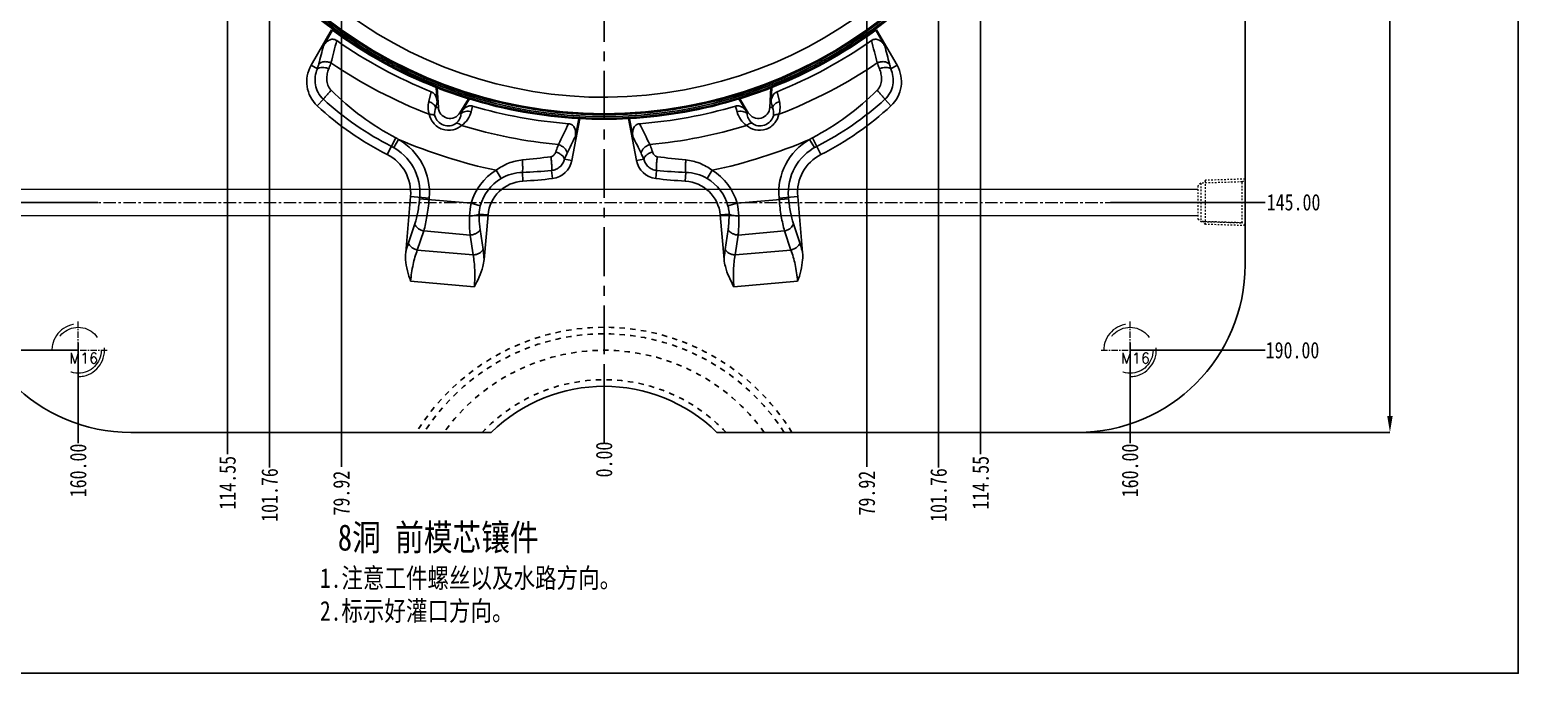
# Model space of a CAD drawing. Header units: millimetres. Extents: x -2414 to 10498, y -2238 to 649.
# Drawn here: x 2329.9 to 2782.8, y -1259.9 to -1064.1 of the extents above; entities that cross this region are included whole.
import ezdxf

# ---------------------------------------------------------------- set-up
doc = ezdxf.new("R2010")
doc.units = ezdxf.units.MM
doc.header["$LTSCALE"] = 16.335
doc.header["$PDMODE"] = 3
doc.header["$PDSIZE"] = 0.3125
doc.linetypes.add('CENTER', pattern=[0.6, 0.375, -0.075, 0.075, -0.075])
doc.linetypes.add('HIDDEN', pattern=[0.2, 0.1, -0.1])
doc.layers.get('0').update_dxf_attribs({"linetype": 'CONTINUOUS'})
doc.layers.get('Defpoints').update_dxf_attribs({"linetype": 'CONTINUOUS'})
doc.layers.add('cool', color=153, linetype='HIDDEN', lineweight=9)
doc.layers.add('screw', color=33, linetype='CONTINUOUS', lineweight=13)
doc.layers.add('DEFAULT_2', color=8, linetype='HIDDEN')
doc.styles.get("Standard").update_dxf_attribs({"font": 'txt', "width": 0.8})
doc.styles.add('TXT', font='txt.shx', dxfattribs={"bigfont": 'gbcbig.shx'})
doc.dimstyles.new('01', dxfattribs={"dimtxt": 5, "dimasz": 5, "dimexe": 0, "dimexo": 0, "dimgap": 0, "dimtad": 0, "dimzin": 0, "dimdsep": 46, "dimtxsty": 'Standard', "dimcen": 0, "dimclrd": 4, "dimclre": 4, "dimclrt": 6, "dimazin": 0, "dimtfac": 1, "dimtofl": 0, "dimtmove": 0, "dimatfit": 3, "dimfxl": 0, "dimtolj": 1, "dimtzin": 0, "dimarcsym": 0})

# ---------------------------------------------------------------- blocks, each defined once
blk = doc.blocks.new('screw_m16_g')
at = {"layer": 'screw', "color": 1, "linetype": 'CENTER', "ltscale": 0.32}
for p, q in [((0, -8.8, 0), (0, 8.8, 0)), ((-8.8, 0, 0), (8.8, 0, 0))]:
    blk.add_line(p, q, dxfattribs=at)
at = {"layer": 'screw', "color": 33, "linetype": 'HIDDEN', "ltscale": 8.128}
blk.add_circle((0, 0), 7, dxfattribs=at)
at = {"layer": 'screw', "color": 92, "linetype": 'HIDDEN', "ltscale": 8.128}
blk.add_arc((0, 0), 8, 270, 180, dxfattribs=at)
at = {"layer": 'screw', "color": 6, "style": 'TXT'}
blk.add_text('M16', height=3.2, dxfattribs=at).set_placement((-2.72, -4, 0))
blk = doc.blocks.new('cool_jt_f12')
at = {"layer": 'cool', "ltscale": 0.3}
for p, q in [((0, 7.0785), (0.856, 6.2225)), ((0, 7.0785), (12, 6.7035)), ((0.856, 6.2225), (0.856, -6.2225)), ((13.5, 5.827375), (0.856, 6.2225)), ((0.856, 6.2225), (13.5, 5.827375)), ((12, 6.7035), (12.856, 5.8475)), ((12, 6.7035), (12, -6.7035)), ((14.327375, 5), (13.5, 5.827375)), ((13.5, -5.827375), (13.5, 5.827375)), ((14.327375, -5), (14.327375, 5)), ((0.856, -6.2225), (0, -7.0785)), ((0, -7.0785), (12, -6.7035)), ((0.856, -6.2225), (13.5, -5.827375)), ((12, -6.7035), (12.856, -5.8475)), ((13.5, -5.827375), (14.327375, -5))]:
    blk.add_line(p, q, dxfattribs=at)
blk = doc.blocks.new('4')
at = {"layer": 'cool', "linetype": 'ByBlock', "ltscale": 0.932966}
for p, q in [((-299.31, -1117.63), (62.03, -1117.63)), ((-299.31, -1125.63), (62.03, -1125.63))]:
    blk.add_line(p, q, dxfattribs=at)
at = {"layer": 'cool', "color": 1, "linetype": 'CENTER', "ltscale": 0.621977}
blk.add_line((-313.64, -1121.63), (76.36, -1121.63), dxfattribs=at)
at = {"layer": 'cool', "linetype": 'ByBlock', "ltscale": 0.932966}
blk.add_blockref('cool_jt_f12', (-313.64, -1121.63), dxfattribs=at)
at = {"layer": 'cool', "linetype": 'ByBlock', "ltscale": 0.932966, "rotation": 180}
blk.add_blockref('cool_jt_f12', (76.36, -1121.63), dxfattribs=at)
blk = doc.blocks.new('*D330')
at = {"color": 4, "linetype": 'ByBlock', "lineweight": -2, "transparency": 16777216}
for p, q in [((2648.67, -756.63), (2743.75, -756.63)), ((2743.75, -761.63), (2743.75, -906.83)), ((2743.75, -1181.63), (2743.75, -924.83)), ((2648.67, -1186.63), (2743.75, -1186.63))]:
    blk.add_line(p, q, dxfattribs=at)
at = {"color": 4, "linetype": 'ByBlock', "transparency": 16777216}
for points in [[(2742.92, -761.63), (2744.58, -761.63), (2743.75, -756.63)], [(2742.92, -1181.63), (2744.58, -1181.63), (2743.75, -1186.63)]]:
    blk.add_solid(points, dxfattribs=at)
at = {"layer": 'Defpoints', "color": 0, "linetype": 'ByBlock', "transparency": 16777216}
for p in [(2648.67, -756.63), (2648.67, -1186.63), (2743.75, -1186.63)]:
    blk.add_point(p, dxfattribs=at)
at = {"color": 6, "linetype": 'ByBlock', "transparency": 16777216, "insert": (2743.75, -915.83), "char_height": 5, "attachment_point": 5, "rotation": 90}
blk.add_mtext('\\A1;430.00', dxfattribs=at)
blk = doc.blocks.new('*D335')
at = {"color": 4, "linetype": 'ByBlock', "lineweight": -2, "transparency": 16777216}
blk.add_line((2658.73, -1116.63), (2705.77, -1116.63), dxfattribs=at)
at = {"layer": 'Defpoints', "color": 0, "linetype": 'ByBlock', "transparency": 16777216}
for p in [(2504.68, -971.63), (2658.73, -1116.63), (2705.77, -1116.63)]:
    blk.add_point(p, dxfattribs=at)
at = {"color": 6, "linetype": 'ByBlock', "transparency": 16777216, "insert": (2714.43, -1116.63), "char_height": 5, "attachment_point": 5}
blk.add_mtext('\\A1;145.00', dxfattribs=at)
blk = doc.blocks.new('*D336')
at = {"color": 4, "linetype": 'ByBlock', "lineweight": -2, "transparency": 16777216}
blk.add_line((2664.68, -1161.63), (2705.77, -1161.63), dxfattribs=at)
at = {"layer": 'Defpoints', "color": 0, "linetype": 'ByBlock', "transparency": 16777216}
for p in [(2504.68, -971.63), (2664.68, -1161.63), (2705.77, -1161.63)]:
    blk.add_point(p, dxfattribs=at)
at = {"color": 6, "linetype": 'ByBlock', "transparency": 16777216, "insert": (2714.1, -1161.63), "char_height": 5, "attachment_point": 5}
blk.add_mtext('\\A1;190.00', dxfattribs=at)
blk = doc.blocks.new('*D315')
at = {"color": 4, "linetype": 'ByBlock', "lineweight": -2, "transparency": 16777216}
blk.add_line((2504.68, -1166.55), (2504.68, -1189.86), dxfattribs=at)
at = {"layer": 'Defpoints', "color": 0, "linetype": 'ByBlock', "transparency": 16777216}
for p in [(2504.68, -971.63), (2504.68, -1166.55), (2504.68, -1189.86)]:
    blk.add_point(p, dxfattribs=at)
at = {"color": 6, "linetype": 'ByBlock', "transparency": 16777216, "insert": (2504.68, -1194.86), "char_height": 5, "attachment_point": 5, "rotation": 90}
blk.add_mtext('\\A1;0.00', dxfattribs=at)
blk = doc.blocks.new('*D337')
at = {"color": 4, "linetype": 'ByBlock', "lineweight": -2, "transparency": 16777216}
blk.add_line((2664.68, -1159.37), (2664.68, -1189.86), dxfattribs=at)
at = {"layer": 'Defpoints', "color": 0, "linetype": 'ByBlock', "transparency": 16777216}
for p in [(2504.68, -971.63), (2664.68, -1159.37, 0), (2664.68, -1189.86)]:
    blk.add_point(p, dxfattribs=at)
at = {"color": 6, "linetype": 'ByBlock', "transparency": 16777216, "insert": (2664.68, -1198.19), "char_height": 5, "attachment_point": 5, "rotation": 90}
blk.add_mtext('\\A1;160.00', dxfattribs=at)
blk = doc.blocks.new('*D338')
at = {"color": 4, "linetype": 'ByBlock', "lineweight": -2, "transparency": 16777216}
blk.add_line((2619.23, -977.78), (2619.23, -1193.28), dxfattribs=at)
at = {"layer": 'Defpoints', "color": 0, "linetype": 'ByBlock', "transparency": 16777216}
for p in [(2504.68, -971.63), (2619.23, -977.78), (2619.23, -1193.28)]:
    blk.add_point(p, dxfattribs=at)
at = {"color": 6, "linetype": 'ByBlock', "transparency": 16777216, "insert": (2619.23, -1201.94), "char_height": 5, "attachment_point": 5, "rotation": 90}
blk.add_mtext('\\A1;114.55', dxfattribs=at)
blk = doc.blocks.new('*D322')
at = {"color": 4, "linetype": 'ByBlock', "lineweight": -2, "transparency": 16777216}
blk.add_line((2350.62, -1116.63), (2303.59, -1116.63), dxfattribs=at)
at = {"layer": 'Defpoints', "color": 0, "linetype": 'ByBlock', "transparency": 16777216}
for p in [(2504.68, -971.63), (2303.59, -1116.63), (2350.62, -1116.63)]:
    blk.add_point(p, dxfattribs=at)
at = {"color": 6, "linetype": 'ByBlock', "transparency": 16777216, "insert": (2294.92, -1116.63), "char_height": 5, "attachment_point": 5}
blk.add_mtext('\\A1;145.00', dxfattribs=at)
blk = doc.blocks.new('*D323')
at = {"color": 4, "linetype": 'ByBlock', "lineweight": -2, "transparency": 16777216}
blk.add_line((2344.68, -1161.63), (2303.59, -1161.63), dxfattribs=at)
at = {"layer": 'Defpoints', "color": 0, "linetype": 'ByBlock', "transparency": 16777216}
for p in [(2504.68, -971.63), (2303.59, -1161.63), (2344.68, -1161.63)]:
    blk.add_point(p, dxfattribs=at)
at = {"color": 6, "linetype": 'ByBlock', "transparency": 16777216, "insert": (2295.25, -1161.63), "char_height": 5, "attachment_point": 5}
blk.add_mtext('\\A1;190.00', dxfattribs=at)
blk = doc.blocks.new('*D324')
at = {"color": 4, "linetype": 'ByBlock', "lineweight": -2, "transparency": 16777216}
blk.add_line((2344.68, -1159.37), (2344.68, -1189.86), dxfattribs=at)
at = {"layer": 'Defpoints', "color": 0, "linetype": 'ByBlock', "transparency": 16777216}
for p in [(2504.68, -971.63), (2344.68, -1159.37, 0), (2344.68, -1189.86)]:
    blk.add_point(p, dxfattribs=at)
at = {"color": 6, "linetype": 'ByBlock', "transparency": 16777216, "insert": (2344.68, -1198.19), "char_height": 5, "attachment_point": 5, "rotation": 90}
blk.add_mtext('\\A1;160.00', dxfattribs=at)
blk = doc.blocks.new('*D325')
at = {"color": 4, "linetype": 'ByBlock', "lineweight": -2, "transparency": 16777216}
blk.add_line((2584.6, -1037.76), (2584.6, -1197.09), dxfattribs=at)
at = {"layer": 'Defpoints', "color": 0, "linetype": 'ByBlock', "transparency": 16777216}
for p in [(2504.68, -971.63), (2584.6, -1037.76), (2584.6, -1197.09)]:
    blk.add_point(p, dxfattribs=at)
at = {"color": 6, "linetype": 'ByBlock', "transparency": 16777216, "insert": (2584.6, -1205.09), "char_height": 5, "attachment_point": 5, "rotation": 90}
blk.add_mtext('\\A1;79.92', dxfattribs=at)
blk = doc.blocks.new('*D676')
at = {"color": 4, "linetype": 'ByBlock', "lineweight": -2, "transparency": 16777216}
blk.add_line((2606.43, -1010.38), (2606.43, -1197.34), dxfattribs=at)
at = {"layer": 'Defpoints', "color": 0, "linetype": 'ByBlock', "transparency": 16777216}
for p in [(2504.68, -971.63), (2606.43, -1010.38), (2606.43, -1197.34)]:
    blk.add_point(p, dxfattribs=at)
at = {"color": 6, "linetype": 'ByBlock', "transparency": 16777216, "insert": (2606.43, -1205.67), "char_height": 5, "attachment_point": 5, "rotation": 90}
blk.add_mtext('\\A1;101.76', dxfattribs=at)
blk = doc.blocks.new('*D678')
at = {"color": 4, "linetype": 'ByBlock', "lineweight": -2, "transparency": 16777216}
blk.add_line((2390.12, -977.78), (2390.12, -1193.28), dxfattribs=at)
at = {"layer": 'Defpoints', "color": 0, "linetype": 'ByBlock', "transparency": 16777216}
for p in [(2504.68, -971.63), (2390.12, -977.78), (2390.12, -1193.28)]:
    blk.add_point(p, dxfattribs=at)
at = {"color": 6, "linetype": 'ByBlock', "transparency": 16777216, "insert": (2390.12, -1201.94), "char_height": 5, "attachment_point": 5, "rotation": 90}
blk.add_mtext('\\A1;114.55', dxfattribs=at)
blk = doc.blocks.new('*D679')
at = {"color": 4, "linetype": 'ByBlock', "lineweight": -2, "transparency": 16777216}
blk.add_line((2424.76, -1037.76), (2424.76, -1197.09), dxfattribs=at)
at = {"layer": 'Defpoints', "color": 0, "linetype": 'ByBlock', "transparency": 16777216}
for p in [(2504.68, -971.63), (2424.76, -1037.76), (2424.76, -1197.09)]:
    blk.add_point(p, dxfattribs=at)
at = {"color": 6, "linetype": 'ByBlock', "transparency": 16777216, "insert": (2424.76, -1205.09), "char_height": 5, "attachment_point": 5, "rotation": 90}
blk.add_mtext('\\A1;79.92', dxfattribs=at)
blk = doc.blocks.new('*D682')
at = {"color": 4, "linetype": 'ByBlock', "lineweight": -2, "transparency": 16777216}
blk.add_line((2402.92, -1010.38), (2402.92, -1197.34), dxfattribs=at)
at = {"layer": 'Defpoints', "color": 0, "linetype": 'ByBlock', "transparency": 16777216}
for p in [(2504.68, -971.63), (2402.92, -1010.38), (2402.92, -1197.34)]:
    blk.add_point(p, dxfattribs=at)
at = {"color": 6, "linetype": 'ByBlock', "transparency": 16777216, "insert": (2402.92, -1205.67), "char_height": 5, "attachment_point": 5, "rotation": 90}
blk.add_mtext('\\A1;101.76', dxfattribs=at)

msp = doc.modelspace()

# ---------------------------------------------------------------- linework, layer by layer
at = {"color": 1, "linetype": 'CENTER', "ltscale": 2.425712}
msp.add_line((2504.677, -1186.63), (2504.677, -756.63), dxfattribs=at)
at = {"color": 7, "linetype": 'Continuous'}
for p, q in [((2699.677, -1135.63), (2699.677, -807.63)), ((2415.549, -1074.937), (2421.784, -1064.136)), ((2587.569, -1064.136), (2593.805, -1074.937)), ((2419.285, -1069.038), (2422.035, -1064.276)), ((2587.319, -1064.276), (2590.068, -1069.038)), ((2415.549, -1074.937), (2417.432, -1076.024)), ((2593.805, -1074.937), (2591.922, -1076.024)), ((2453.617, -1081.675), (2453.858, -1086.058)), ((2453.913, -1081.829), (2454.239, -1087.759)), ((2555.114, -1087.759), (2555.44, -1081.829)), ((2555.495, -1086.058), (2555.736, -1081.675)), ((2417.406, -1087.266), (2419.252, -1085.277)), ((2452.069, -1082.973), (2451.348, -1085.989)), ((2453.858, -1086.058), (2453.445, -1087.802)), ((2460.804, -1089.39), (2463.369, -1085.13)), ((2461.285, -1089.147), (2463.67, -1085.187)), ((2545.683, -1085.187), (2548.068, -1089.147)), ((2545.984, -1085.13), (2548.549, -1089.39)), ((2555.908, -1087.802), (2555.495, -1086.058)), ((2558.005, -1085.989), (2557.284, -1082.973)), ((2591.947, -1087.266), (2590.101, -1085.277)), ((2454.239, -1087.759), (2453.445, -1087.802)), ((2460.804, -1089.39), (2461.166, -1089.608)), ((2461.166, -1089.608), (2461.285, -1089.147)), ((2464.236, -1089.061), (2464.677, -1087.345)), ((2497.239, -1091.177), (2494.839, -1103.911)), ((2496.957, -1091.126), (2495.924, -1096.603)), ((2514.515, -1103.911), (2512.114, -1091.177)), ((2513.429, -1096.603), (2512.397, -1091.126)), ((2544.676, -1087.345), (2545.118, -1089.061)), ((2548.068, -1089.147), (2548.187, -1089.608)), ((2548.549, -1089.39), (2548.187, -1089.608)), ((2555.114, -1087.759), (2555.908, -1087.802)), ((2438.718, -1102.118), (2441.304, -1097.013)), ((2440.715, -1099.995), (2442.15, -1097.494)), ((2567.203, -1097.494), (2568.639, -1099.995)), ((2568.05, -1097.013), (2570.636, -1102.118)), ((2494.839, -1103.911), (2492.634, -1103.495)), ((2514.515, -1103.911), (2516.719, -1103.495)), ((2471.827, -1106.893), (2473.316, -1109.363)), ((2479.984, -1110.17), (2479.839, -1107.521)), ((2488.993, -1109.382), (2488.699, -1106.946)), ((2520.36, -1109.382), (2520.654, -1106.946)), ((2529.369, -1110.17), (2529.514, -1107.521)), ((2537.527, -1106.893), (2536.037, -1109.363)), ((2444.3, -1131.892), (2445.791, -1114.847)), ((2445.791, -1114.847), (2451.471, -1115.344)), ((2448.598, -1115.092), (2448.558, -1115.554)), ((2448.558, -1115.554), (2464.222, -1116.925)), ((2451.471, -1115.344), (2451.431, -1115.806)), ((2464.222, -1116.925), (2467.002, -1117.692)), ((2545.131, -1116.925), (2542.351, -1117.692)), ((2545.131, -1116.925), (2560.795, -1115.554)), ((2557.882, -1115.344), (2563.562, -1114.847)), ((2557.882, -1115.344), (2557.922, -1115.806)), ((2560.755, -1115.092), (2560.795, -1115.554)), ((2563.562, -1114.847), (2565.053, -1131.892)), ((2469.355, -1120.46), (2466.662, -1120.224)), ((2469.355, -1120.46), (2468.172, -1133.98)), ((2539.999, -1120.46), (2542.691, -1120.224)), ((2541.182, -1133.98), (2539.999, -1120.46)), ((2447.084, -1123.168), (2445.143, -1128.958)), ((2449.789, -1125.341), (2447.848, -1131.13)), ((2463.904, -1126.576), (2449.789, -1125.341)), ((2463.904, -1126.576), (2464.81, -1132.614)), ((2466.945, -1124.906), (2467.851, -1130.944)), ((2541.503, -1130.944), (2542.408, -1124.906)), ((2544.544, -1132.614), (2545.449, -1126.576)), ((2559.565, -1125.341), (2545.449, -1126.576)), ((2559.565, -1125.341), (2561.505, -1131.13)), ((2562.269, -1123.168), (2564.21, -1128.958)), ((2464.81, -1132.614), (2447.848, -1131.13)), ((2561.505, -1131.13), (2544.544, -1132.614)), ((2465.172, -1142.324), (2445.805, -1140.63)), ((2563.548, -1140.63), (2544.181, -1142.324)), ((2470.341, -1186.63), (2360.677, -1186.63)), ((2648.677, -1186.63), (2539.012, -1186.63))]:
    msp.add_line(p, q, dxfattribs=at)
at = {"linetype": 'ByBlock'}
msp.add_lwpolyline([(2094.27, -709.556), (2782.776, -709.556), (2782.776, -1259.875), (2094.27, -1259.875)], close=True, dxfattribs=at)
at = {"color": 7, "linetype": 'Continuous'}
msp.add_circle((2504.677, -951.63), 138.382, dxfattribs=at)
for centre, radius, start, end in [((2504.677, -951.63), 138.027, 108.02308, 71.97692), ((2504.677, -951.63), 133.03, 197.32421, 71.97692), ((2504.677, -951.63), 138.913, 197.72718, 342.27282), ((2504.677, -951.63), 139.416, 198.48871, 341.51129), ((2504.677, -951.63), 139.71, 233.73473, 248.56377), ((2504.677, -951.629), 141.488, 234.91274, 248.17235), ((2504.677, -951.63), 139.71, 291.43623, 306.26527), ((2504.677, -951.63), 141.488, 291.82765, 305.08728), ((2424.209, -1079.937), 10, 150, 227.13207), ((2504.677, -951.629), 148.094, 235.86186, 248.95209), ((2504.677, -951.63), 148.094, 291.04791, 304.13816), ((2585.144, -1079.937), 10, 312.86793, 30), ((2504.677, -951.63), 139.745, 248.69953, 252.80709), ((2504.677, -951.63), 139.745, 287.19291, 291.30047), ((2504.677, -951.63), 139.71, 252.93178, 266.83238), ((2504.677, -951.63), 139.71, 273.16762, 287.06822), ((2480.929, -1018.83), 93.373, 227.13207, 243.12365), ((2457.342, -1089.464), 4.237, 156.90663, 191.80166), ((2457.772, -1087.564), 3.539, 183.14898, 328.93936), ((2504.677, -951.629), 141.488, 253.57822, 265.61784), ((2504.677, -951.63), 139.745, 266.94909, 273.05091), ((2504.677, -951.63), 141.488, 274.38212, 286.42177), ((2551.581, -1087.564), 3.539, 211.06064, 356.85102), ((2552.011, -1089.464), 4.237, 348.19722, 23.09405), ((2528.425, -1018.83), 93.373, 296.87635, 312.86793), ((2504.677, -951.629), 148.094, 252.97395, 264.61395), ((-542.151, 376.996), 3373.042, 334.048728, 334.168936), ((5551.521, 377.004), 3373.061, 205.831061, 205.951269), ((2504.677, -951.63), 148.094, 275.38602, 287.02604), ((2432.841, -1113.714), 15.818, 355, 63.12365), ((2434.474, -1110.022), 14.693, 58.50403, 62.3016), ((2432.841, -1113.714), 18.702, 355, 60.1463), ((2504.677, -951.629), 158.701, 246.79703, 258.05373), ((2504.677, -951.63), 158.701, 281.94624, 293.20299), ((2576.512, -1113.714), 18.702, 119.85356, 185), ((2576.512, -1113.714), 15.818, 116.87635, 185), ((2574.879, -1110.022), 14.693, 117.6984, 121.4958), ((2432.841, -1113.714), 13, 355, 63.12365), ((2466.329, -947.306), 157.013, 274.93248, 278.11657), ((2488.182, -1102.656), 6.774, 276.87537, 349.32555), ((2521.171, -1102.656), 6.774, 190.67445, 263.12463), ((2542.911, -948.297), 156.017, 261.87326, 265.07769), ((2576.512, -1113.714), 13, 116.87635, 185), ((2480.602, -1121.444), 16.992, 121.09309, 164.57673), ((2480.602, -1121.444), 14.108, 121.09308, 164.57673), ((2473.879, -947.039), 160.592, 272.12708, 275.29519), ((2472.409, -971.845), 138.533, 273.13459, 276.87537), ((2536.944, -971.845), 138.533, 263.12463, 266.86541), ((2535.475, -947.04), 160.592, 264.7048, 267.87292), ((2528.752, -1121.444), 14.108, 15.42327, 58.90697), ((2528.752, -1121.444), 16.992, 15.42327, 58.90697), ((2480.602, -1121.444), 11.29, 93.13459, 175), ((2528.752, -1121.444), 11.29, 5, 86.86541), ((2482.396, -1121.246), 18.681, 166.62392, 178.44159), ((2476.07, -1120.198), 9.408, 164.54927, 180.15749), ((2527.023, -1121.238), 18.615, 1.5376, 13.39689), ((2360.677, -1135.63), 51, 180, 270), ((2648.677, -1135.63), 51, 270, 0), ((2504.677, -1221.63), 49.03, 45.54892, 134.45108)]:
    msp.add_arc(centre, radius, start, end, dxfattribs=at)
for centre, major_axis, start_param, end_param in [((2489.919, -943.109), (121.182, -69.964), -1.5600236, -1.5579742), ((2519.435, -943.109), (121.182, 69.964), -1.5836184, -1.5815691), ((2522.795, -950.633), (148.774, 8.185), -2.1081833, -2.1059445), ((2486.558, -950.633), (148.774, -8.185), -1.0356481, -1.0334094), ((2489.447, -942.457), (125.058, -75.323), -1.2119301, -1.2098315), ((2519.907, -942.457), (125.058, 75.323), -1.9317611, -1.9296625), ((2521.378, -954.778), (137.142, -25.85), -1.5617917, -1.5597369), ((2487.975, -954.778), (137.142, 25.85), -1.5818557, -1.5798009)]:
    msp.add_ellipse(centre, major_axis=major_axis, ratio=0.9925567, start_param=start_param, end_param=end_param, dxfattribs=at)
for points, knots in [([(2419.285, -1069.038), (2419.49, -1068.683), (2419.978, -1068.014), (2420.955, -1067.239), (2422.184, -1066.893), (2423.013, -1067.172), (2423.346, -1067.406)], [0, 0, 0, 0, 0.2508423, 0.5014435, 0.7511176, 1, 1, 1, 1]), ([(2586.007, -1067.406), (2586.34, -1067.172), (2587.169, -1066.893), (2588.399, -1067.239), (2589.375, -1068.014), (2589.863, -1068.683), (2590.068, -1069.038)], [0, 0, 0, 0, 0.2489449, 0.4986708, 0.7492119, 1, 1, 1, 1]), ([(2417.432, -1076.024), (2417.121, -1076.766), (2416.678, -1078.368), (2416.722, -1080.891), (2417.556, -1083.329), (2418.623, -1084.701), (2419.252, -1085.277)], [0, 0, 0, 0, 0.2410117, 0.4907986, 0.7446916, 1, 1, 1, 1]), ([(2417.88, -1074.519), (2417.849, -1074.64), (2417.714, -1075.146), (2417.559, -1075.646), (2417.432, -1076.024)], [0, 0, 0, 0, 0.2384541, 1, 1, 1, 1]), ([(2417.432, -1076.024), (2417.617, -1075.871), (2418.117, -1075.646), (2418.98, -1075.552), (2419.944, -1075.669), (2420.59, -1075.879), (2420.905, -1076.017)], [0, 0, 0, 0, 0.1993883, 0.4407445, 0.7143785, 1, 1, 1, 1]), ([(2417.88, -1074.519), (2418.297, -1074.104), (2419.279, -1073.783), (2420.563, -1073.858), (2421.244, -1074.062), (2421.568, -1074.205)], [0, 0, 0, 0, 0.4567762, 0.7254741, 1, 1, 1, 1]), ([(2420.905, -1076.017), (2420.709, -1076.509), (2420.381, -1077.565), (2420.21, -1079.269), (2420.514, -1081.048), (2421.171, -1082.117), (2421.606, -1082.546)], [0, 0, 0, 0, 0.2296848, 0.4765703, 0.7353973, 1, 1, 1, 1]), ([(2421.568, -1074.205), (2421.52, -1074.35), (2421.313, -1074.959), (2421.086, -1075.561), (2420.905, -1076.017)], [0, 0, 0, 0, 0.2378517, 1, 1, 1, 1]), ([(2588.448, -1076.017), (2588.644, -1076.509), (2588.972, -1077.564), (2589.143, -1079.267), (2588.84, -1081.047), (2588.183, -1082.117), (2587.748, -1082.546)], [0, 0, 0, 0, 0.2295256, 0.4762543, 0.7350753, 1, 1, 1, 1]), ([(2587.786, -1074.205), (2588.109, -1074.062), (2588.79, -1073.858), (2590.074, -1073.783), (2591.056, -1074.104), (2591.473, -1074.519)], [0, 0, 0, 0, 0.2745259, 0.5432238, 1, 1, 1, 1]), ([(2587.786, -1074.205), (2587.834, -1074.35), (2588.041, -1074.959), (2588.267, -1075.561), (2588.448, -1076.017)], [0, 0, 0, 0, 0.2378517, 1, 1, 1, 1]), ([(2588.448, -1076.017), (2588.763, -1075.879), (2589.409, -1075.669), (2590.373, -1075.552), (2591.236, -1075.646), (2591.736, -1075.871), (2591.922, -1076.024)], [0, 0, 0, 0, 0.2856221, 0.5592567, 0.800613, 1, 1, 1, 1]), ([(2591.922, -1076.024), (2592.233, -1076.766), (2592.675, -1078.366), (2592.631, -1080.889), (2591.798, -1083.328), (2590.73, -1084.701), (2590.101, -1085.277)], [0, 0, 0, 0, 0.2408843, 0.4905566, 0.7444764, 1, 1, 1, 1]), ([(2591.473, -1074.519), (2591.504, -1074.64), (2591.639, -1075.146), (2591.795, -1075.646), (2591.922, -1076.024)], [0, 0, 0, 0, 0.238454, 1, 1, 1, 1]), ([(2419.252, -1085.277), (2419.349, -1085.132), (2419.64, -1084.773), (2420.168, -1084.145), (2420.849, -1083.374), (2421.347, -1082.825), (2421.606, -1082.546)], [0, 0, 0, 0, 0.1444198, 0.3837204, 0.6833832, 1, 1, 1, 1]), ([(2419.252, -1085.277), (2422.372, -1088.104), (2428.979, -1093.368), (2436.235, -1097.701), (2439.991, -1099.604)], [0, 0, 0, 0, 0.4999328, 1, 1, 1, 1]), ([(2421.606, -1082.546), (2424.513, -1085.413), (2430.737, -1090.752), (2437.686, -1095.114), (2441.304, -1097.013)], [0, 0, 0, 0, 0.4998878, 1, 1, 1, 1]), ([(2451.348, -1085.989), (2451.201, -1086.603), (2451.063, -1087.91), (2451.284, -1089.209), (2451.489, -1089.843)], [0, 0, 0, 0, 0.4868823, 1, 1, 1, 1]), ([(2451.348, -1085.989), (2451.835, -1086.142), (2452.702, -1086.586), (2453.313, -1087.384), (2453.445, -1087.802)], [0, 0, 0, 0, 0.5382315, 1, 1, 1, 1]), ([(2452.069, -1082.973), (2452.359, -1083.089), (2452.889, -1083.455), (2453.432, -1084.234), (2453.753, -1085.123), (2453.841, -1085.746), (2453.858, -1086.058)], [0, 0, 0, 0, 0.2496761, 0.4996259, 0.74982, 1, 1, 1, 1]), ([(2555.495, -1086.058), (2555.512, -1085.746), (2555.6, -1085.123), (2555.921, -1084.234), (2556.464, -1083.455), (2556.994, -1083.089), (2557.284, -1082.973)], [0, 0, 0, 0, 0.2501782, 0.5003716, 0.7503275, 1, 1, 1, 1]), ([(2558.005, -1085.989), (2557.518, -1086.142), (2556.651, -1086.586), (2556.04, -1087.384), (2555.908, -1087.802)], [0, 0, 0, 0, 0.5382319, 1, 1, 1, 1]), ([(2557.864, -1089.843), (2558.069, -1089.21), (2558.291, -1087.91), (2558.152, -1086.604), (2558.005, -1085.989)], [0, 0, 0, 0, 0.5130038, 1, 1, 1, 1]), ([(2587.748, -1082.546), (2584.84, -1085.413), (2578.616, -1090.752), (2571.667, -1095.114), (2568.05, -1097.013)], [0, 0, 0, 0, 0.4998872, 1, 1, 1, 1]), ([(2590.101, -1085.277), (2586.982, -1088.104), (2580.374, -1093.368), (2573.118, -1097.701), (2569.362, -1099.604)], [0, 0, 0, 0, 0.4999324, 1, 1, 1, 1]), ([(2587.748, -1082.546), (2588.006, -1082.825), (2588.504, -1083.374), (2589.185, -1084.145), (2589.714, -1084.773), (2590.005, -1085.132), (2590.101, -1085.277)], [0, 0, 0, 0, 0.3166168, 0.6162796, 0.8555802, 1, 1, 1, 1]), ([(2451.489, -1089.843), (2451.659, -1089.839), (2452.253, -1089.863), (2452.869, -1090.054), (2453.195, -1090.331)], [0, 0, 0, 0, 0.2839765, 1, 1, 1, 1]), ([(2451.489, -1089.843), (2451.688, -1090.794), (2452.595, -1092.752), (2455.314, -1094.704), (2458.655, -1094.839), (2460.572, -1093.857), (2461.314, -1093.233)], [0, 0, 0, 0, 0.2346327, 0.5004477, 0.7659416, 1, 1, 1, 1]), ([(2453.195, -1090.331), (2453.46, -1091.588), (2455.644, -1093.739), (2458.688, -1093.39), (2459.67, -1092.565)], [0, 0, 0, 0, 0.500516, 1, 1, 1, 1]), ([(2459.67, -1092.565), (2460.123, -1092.183), (2460.839, -1091.262), (2461.132, -1090.142), (2461.166, -1089.608)], [0, 0, 0, 0, 0.5258903, 1, 1, 1, 1]), ([(2464.236, -1089.061), (2463.678, -1088.908), (2462.578, -1088.818), (2461.518, -1089.26), (2461.166, -1089.608)], [0, 0, 0, 0, 0.5386254, 1, 1, 1, 1]), ([(2461.285, -1089.147), (2461.462, -1088.853), (2461.873, -1088.297), (2462.667, -1087.627), (2463.635, -1087.222), (2464.35, -1087.249), (2464.677, -1087.345)], [0, 0, 0, 0, 0.2502612, 0.5005653, 0.7505211, 1, 1, 1, 1]), ([(2461.314, -1093.233), (2462.049, -1092.738), (2463.303, -1091.484), (2464.026, -1089.874), (2464.236, -1089.061)], [0, 0, 0, 0, 0.5134761, 1, 1, 1, 1]), ([(2544.676, -1087.345), (2545.004, -1087.249), (2545.718, -1087.222), (2546.686, -1087.627), (2547.48, -1088.297), (2547.891, -1088.853), (2548.068, -1089.147)], [0, 0, 0, 0, 0.2495338, 0.4994591, 0.7497428, 1, 1, 1, 1]), ([(2545.118, -1089.061), (2545.675, -1088.908), (2546.775, -1088.818), (2547.835, -1089.26), (2548.187, -1089.608)], [0, 0, 0, 0, 0.5386252, 1, 1, 1, 1]), ([(2545.118, -1089.061), (2545.327, -1089.874), (2546.05, -1091.483), (2547.304, -1092.737), (2548.039, -1093.233)], [0, 0, 0, 0, 0.4863401, 1, 1, 1, 1]), ([(2548.039, -1093.233), (2548.781, -1093.858), (2550.702, -1094.84), (2554.046, -1094.702), (2556.761, -1092.747), (2557.665, -1090.791), (2557.864, -1089.843)], [0, 0, 0, 0, 0.2343614, 0.5001829, 0.7659989, 1, 1, 1, 1]), ([(2548.187, -1089.608), (2548.222, -1090.142), (2548.515, -1091.261), (2549.23, -1092.183), (2549.683, -1092.565)], [0, 0, 0, 0, 0.4739584, 1, 1, 1, 1]), ([(2549.683, -1092.565), (2550.667, -1093.391), (2553.712, -1093.738), (2555.894, -1091.587), (2556.158, -1090.331)], [0, 0, 0, 0, 0.5002127, 1, 1, 1, 1]), ([(2557.864, -1089.843), (2557.695, -1089.839), (2557.101, -1089.863), (2556.484, -1090.054), (2556.158, -1090.331)], [0, 0, 0, 0, 0.2839749, 1, 1, 1, 1]), ([(2461.314, -1093.233), (2461.182, -1093.125), (2460.7, -1092.778), (2460.097, -1092.548), (2459.67, -1092.565)], [0, 0, 0, 0, 0.2839734, 1, 1, 1, 1]), ([(2493.866, -1092.703), (2494.073, -1092.719), (2494.486, -1092.81), (2495.216, -1093.229), (2495.83, -1094.123), (2496.067, -1095.361), (2496.001, -1096.196), (2495.924, -1096.603)], [0, 0, 0, 0, 0.1254815, 0.2510169, 0.5000342, 0.7498887, 1, 1, 1, 1]), ([(2513.429, -1096.603), (2513.352, -1096.196), (2513.286, -1095.361), (2513.525, -1094.124), (2514.25, -1093.052), (2515.077, -1092.735), (2515.487, -1092.703)], [0, 0, 0, 0, 0.2508086, 0.5013657, 0.7510706, 1, 1, 1, 1]), ([(2548.039, -1093.233), (2548.171, -1093.125), (2548.653, -1092.778), (2549.256, -1092.548), (2549.684, -1092.565)], [0, 0, 0, 0, 0.2839824, 1, 1, 1, 1]), ([(2490.776, -1099.07), (2490.705, -1099.243), (2490.414, -1099.982), (2490.151, -1100.732), (2489.963, -1101.309)], [0, 0, 0, 0, 0.2357606, 1, 1, 1, 1]), ([(2490.776, -1099.07), (2491.119, -1099.169), (2491.777, -1099.456), (2492.815, -1100.235), (2493.363, -1101.124), (2493.411, -1101.716)], [0, 0, 0, 0, 0.2744726, 0.543486, 1, 1, 1, 1]), ([(2518.577, -1099.07), (2518.234, -1099.169), (2517.576, -1099.456), (2516.538, -1100.235), (2515.99, -1101.124), (2515.943, -1101.716)], [0, 0, 0, 0, 0.2744726, 0.543486, 1, 1, 1, 1]), ([(2519.39, -1101.309), (2519.325, -1101.11), (2519.073, -1100.357), (2518.797, -1099.612), (2518.577, -1099.07)], [0, 0, 0, 0, 0.2637815, 1, 1, 1, 1]), ([(2479.829, -1103.738), (2478.388, -1103.862), (2475.525, -1104.548), (2472.978, -1106.011), (2471.827, -1106.893)], [0, 0, 0, 0, 0.499185, 1, 1, 1, 1]), ([(2479.829, -1103.738), (2479.851, -1104.131), (2479.884, -1104.903), (2479.906, -1105.982), (2479.892, -1106.849), (2479.872, -1107.34), (2479.839, -1107.521)], [0, 0, 0, 0, 0.3121125, 0.6124913, 0.8542585, 1, 1, 1, 1]), ([(2489.963, -1101.309), (2489.857, -1101.634), (2489.521, -1102.28), (2488.862, -1102.695), (2488.497, -1102.747)], [0, 0, 0, 0, 0.4810158, 1, 1, 1, 1]), ([(2488.497, -1102.747), (2488.556, -1103.163), (2488.651, -1104.003), (2488.738, -1105.194), (2488.766, -1106.094), (2488.742, -1106.653), (2488.719, -1106.863), (2488.699, -1106.946)], [0, 0, 0, 0, 0.29957, 0.6015831, 0.8501025, 0.9395247, 1, 1, 1, 1]), ([(2492.634, -1103.495), (2492.52, -1103.938), (2492.158, -1104.798), (2491.262, -1105.877), (2490.077, -1106.645), (2489.162, -1106.895), (2488.699, -1106.946)], [0, 0, 0, 0, 0.2472165, 0.4966831, 0.7478072, 1, 1, 1, 1]), ([(2489.963, -1101.309), (2490.293, -1101.408), (2490.922, -1101.662), (2491.738, -1102.182), (2492.342, -1102.788), (2492.588, -1103.267), (2492.634, -1103.495)], [0, 0, 0, 0, 0.2886083, 0.5640435, 0.8046845, 1, 1, 1, 1]), ([(2493.411, -1101.716), (2493.343, -1101.853), (2493.064, -1102.438), (2492.813, -1103.035), (2492.634, -1103.495)], [0, 0, 0, 0, 0.2364988, 1, 1, 1, 1]), ([(2516.719, -1103.495), (2516.657, -1103.337), (2516.417, -1102.736), (2516.153, -1102.144), (2515.943, -1101.716)], [0, 0, 0, 0, 0.2631339, 1, 1, 1, 1]), ([(2519.39, -1101.309), (2519.06, -1101.408), (2518.432, -1101.662), (2517.616, -1102.182), (2517.011, -1102.788), (2516.765, -1103.267), (2516.719, -1103.495)], [0, 0, 0, 0, 0.2886085, 0.5640437, 0.8046848, 1, 1, 1, 1]), ([(2520.654, -1106.946), (2520.191, -1106.895), (2519.277, -1106.646), (2518.092, -1105.877), (2517.195, -1104.799), (2516.834, -1103.938), (2516.719, -1103.495)], [0, 0, 0, 0, 0.2520129, 0.5031324, 0.7526671, 1, 1, 1, 1]), ([(2520.856, -1102.747), (2520.491, -1102.695), (2519.832, -1102.28), (2519.496, -1101.634), (2519.39, -1101.309)], [0, 0, 0, 0, 0.5189084, 1, 1, 1, 1]), ([(2520.856, -1102.747), (2520.798, -1103.163), (2520.702, -1104.003), (2520.615, -1105.194), (2520.588, -1106.094), (2520.611, -1106.653), (2520.634, -1106.863), (2520.654, -1106.946)], [0, 0, 0, 0, 0.2995701, 0.6015832, 0.8501026, 0.9395247, 1, 1, 1, 1]), ([(2529.524, -1103.738), (2529.502, -1104.131), (2529.47, -1104.903), (2529.447, -1105.982), (2529.461, -1106.849), (2529.481, -1107.34), (2529.514, -1107.521)], [0, 0, 0, 0, 0.3121126, 0.6124914, 0.8542585, 1, 1, 1, 1]), ([(2537.527, -1106.893), (2536.375, -1106.011), (2533.828, -1104.547), (2530.965, -1103.862), (2529.524, -1103.738)], [0, 0, 0, 0, 0.5008663, 1, 1, 1, 1]), ([(2479.839, -1107.521), (2478.702, -1107.558), (2476.425, -1107.886), (2474.292, -1108.774), (2473.316, -1109.363)], [0, 0, 0, 0, 0.499564, 1, 1, 1, 1]), ([(2536.037, -1109.363), (2535.061, -1108.774), (2532.928, -1107.886), (2530.651, -1107.558), (2529.514, -1107.521)], [0, 0, 0, 0, 0.5004898, 1, 1, 1, 1]), ([(2448.558, -1115.554), (2448.438, -1116.924), (2448.088, -1119.494), (2447.47, -1122.017), (2447.084, -1123.168)], [0, 0, 0, 0, 0.5311211, 1, 1, 1, 1]), ([(2451.431, -1115.806), (2451.281, -1117.515), (2450.876, -1120.721), (2450.203, -1123.886), (2449.789, -1125.341)], [0, 0, 0, 0, 0.5314134, 1, 1, 1, 1]), ([(2542.691, -1120.224), (2542.692, -1120.015), (2542.667, -1119.162), (2542.523, -1118.313), (2542.351, -1117.692)], [0, 0, 0, 0, 0.245041, 1, 1, 1, 1]), ([(2557.922, -1115.806), (2558.072, -1117.515), (2558.477, -1120.721), (2559.15, -1123.886), (2559.565, -1125.341)], [0, 0, 0, 0, 0.5314174, 1, 1, 1, 1]), ([(2560.795, -1115.554), (2560.915, -1116.924), (2561.265, -1119.494), (2561.884, -1122.017), (2562.269, -1123.168)], [0, 0, 0, 0, 0.5311252, 1, 1, 1, 1]), ([(2463.722, -1120.738), (2463.708, -1121.263), (2463.683, -1123.21), (2463.758, -1125.16), (2463.904, -1126.576)], [0, 0, 0, 0, 0.2694724, 1, 1, 1, 1]), ([(2463.722, -1120.738), (2464.042, -1120.744), (2464.655, -1120.729), (2465.499, -1120.636), (2466.166, -1120.483), (2466.539, -1120.327), (2466.662, -1120.224)], [0, 0, 0, 0, 0.3184168, 0.6082078, 0.8412862, 1, 1, 1, 1]), ([(2466.662, -1120.224), (2466.657, -1120.645), (2466.666, -1122.209), (2466.775, -1123.775), (2466.945, -1124.906)], [0, 0, 0, 0, 0.269262, 1, 1, 1, 1]), ([(2542.408, -1124.906), (2542.461, -1124.553), (2542.653, -1123), (2542.705, -1121.431), (2542.691, -1120.224)], [0, 0, 0, 0, 0.2282176, 1, 1, 1, 1]), ([(2545.631, -1120.738), (2545.311, -1120.744), (2544.698, -1120.729), (2543.854, -1120.636), (2543.187, -1120.483), (2542.814, -1120.327), (2542.691, -1120.224)], [0, 0, 0, 0, 0.3184168, 0.6082078, 0.8412863, 1, 1, 1, 1]), ([(2545.449, -1126.576), (2545.495, -1126.134), (2545.653, -1124.193), (2545.671, -1122.242), (2545.631, -1120.738)], [0, 0, 0, 0, 0.2278005, 1, 1, 1, 1]), ([(2447.084, -1123.168), (2447.2, -1123.693), (2447.803, -1124.425), (2448.826, -1125.042), (2449.46, -1125.264), (2449.789, -1125.341)], [0, 0, 0, 0, 0.4476137, 0.7187718, 1, 1, 1, 1]), ([(2463.904, -1126.576), (2464.241, -1126.558), (2464.904, -1126.449), (2466.018, -1126.018), (2466.739, -1125.402), (2466.945, -1124.906)], [0, 0, 0, 0, 0.2812282, 0.5523863, 1, 1, 1, 1]), ([(2545.449, -1126.576), (2545.112, -1126.558), (2544.449, -1126.449), (2543.335, -1126.018), (2542.614, -1125.402), (2542.408, -1124.906)], [0, 0, 0, 0, 0.2812284, 0.5523868, 1, 1, 1, 1]), ([(2559.565, -1125.341), (2559.894, -1125.264), (2560.527, -1125.042), (2561.55, -1124.425), (2562.153, -1123.693), (2562.269, -1123.168)], [0, 0, 0, 0, 0.2812282, 0.5523863, 1, 1, 1, 1]), ([(2445.805, -1140.63), (2445.077, -1138.526), (2444.252, -1135.619), (2444.235, -1132.633), (2444.3, -1131.892)], [0, 0, 0, 0, 0.7495705, 1, 1, 1, 1]), ([(2445.143, -1128.958), (2445.067, -1129.187), (2444.755, -1130.156), (2444.486, -1131.138), (2444.3, -1131.892)], [0, 0, 0, 0, 0.2376783, 1, 1, 1, 1]), ([(2445.143, -1128.958), (2445.26, -1129.482), (2445.863, -1130.214), (2446.886, -1130.831), (2447.519, -1131.054), (2447.848, -1131.13)], [0, 0, 0, 0, 0.4476138, 0.7187719, 1, 1, 1, 1]), ([(2447.848, -1131.13), (2447.3, -1132.551), (2446.426, -1135.693), (2445.955, -1138.913), (2445.805, -1140.63)], [0, 0, 0, 0, 0.4689959, 1, 1, 1, 1]), ([(2464.81, -1132.614), (2465.147, -1132.596), (2465.809, -1132.487), (2466.924, -1132.057), (2467.645, -1131.441), (2467.851, -1130.944)], [0, 0, 0, 0, 0.2812281, 0.5523862, 1, 1, 1, 1]), ([(2467.851, -1130.944), (2467.886, -1131.184), (2468.025, -1132.192), (2468.12, -1133.206), (2468.172, -1133.98)], [0, 0, 0, 0, 0.237674, 1, 1, 1, 1]), ([(2541.182, -1133.98), (2541.199, -1133.714), (2541.277, -1132.7), (2541.391, -1131.687), (2541.503, -1130.944)], [0, 0, 0, 0, 0.2617761, 1, 1, 1, 1]), ([(2544.544, -1132.614), (2544.206, -1132.596), (2543.544, -1132.487), (2542.429, -1132.057), (2541.708, -1131.441), (2541.503, -1130.944)], [0, 0, 0, 0, 0.2812282, 0.5523863, 1, 1, 1, 1]), ([(2561.505, -1131.13), (2561.834, -1131.054), (2562.467, -1130.831), (2563.49, -1130.214), (2564.093, -1129.482), (2564.21, -1128.958)], [0, 0, 0, 0, 0.2812281, 0.5523862, 1, 1, 1, 1]), ([(2561.505, -1131.13), (2562.053, -1132.551), (2562.927, -1135.693), (2563.398, -1138.913), (2563.548, -1140.63)], [0, 0, 0, 0, 0.4691428, 1, 1, 1, 1]), ([(2565.053, -1131.892), (2565.118, -1132.633), (2565.102, -1135.619), (2564.276, -1138.526), (2563.548, -1140.63)], [0, 0, 0, 0, 0.2504294, 1, 1, 1, 1]), ([(2564.21, -1128.958), (2564.287, -1129.187), (2564.599, -1130.156), (2564.868, -1131.138), (2565.053, -1131.892)], [0, 0, 0, 0, 0.237674, 1, 1, 1, 1]), ([(2464.81, -1132.614), (2465.103, -1134.109), (2465.418, -1137.355), (2465.323, -1140.607), (2465.172, -1142.324)], [0, 0, 0, 0, 0.4691428, 1, 1, 1, 1]), ([(2468.172, -1133.98), (2468.107, -1134.721), (2467.572, -1137.659), (2466.255, -1140.379), (2465.172, -1142.324)], [0, 0, 0, 0, 0.2504293, 1, 1, 1, 1]), ([(2544.181, -1142.324), (2543.098, -1140.379), (2541.781, -1137.659), (2541.246, -1134.721), (2541.182, -1133.98)], [0, 0, 0, 0, 0.7495648, 1, 1, 1, 1]), ([(2544.181, -1142.324), (2544.031, -1140.608), (2543.935, -1137.355), (2544.25, -1134.109), (2544.544, -1132.614)], [0, 0, 0, 0, 0.5308107, 1, 1, 1, 1])]:
    msp.add_open_spline(points, degree=3, knots=knots, dxfattribs=at)
for points in [[(2423.346, -1067.406), (2422.751, -1069.671), (2422.158, -1071.938), (2421.568, -1074.205)], [(2586.007, -1067.406), (2586.602, -1069.671), (2587.195, -1071.938), (2587.786, -1074.205)], [(2419.285, -1069.038), (2418.815, -1070.865), (2418.347, -1072.692), (2417.88, -1074.519)], [(2590.068, -1069.038), (2590.538, -1070.865), (2591.006, -1072.692), (2591.473, -1074.519)], [(2495.924, -1096.603), (2495.088, -1098.308), (2494.25, -1100.012), (2493.411, -1101.716)], [(2515.943, -1101.716), (2515.104, -1100.012), (2514.266, -1098.308), (2513.429, -1096.603)]]:
    msp.add_open_spline(points, degree=3, dxfattribs=at)
at = {"layer": 'DEFAULT_2', "color": 8, "linetype": 'HIDDEN'}
for radius, start, end in [(67, 31.49258, 148.50735), (65, 32.57897, 147.42103), (60, 35.68533, 144.31467), (51.03, 43.30415, 136.69585)]:
    msp.add_arc((2504.677, -1221.63), radius, start, end, dxfattribs=at)

# ---------------------------------------------------------------- block references
at = {"linetype": 'ByBlock'}
msp.add_blockref('4', (2623.315, 5), dxfattribs=at)
at = {"layer": 'screw', "linetype": 'ByBlock'}
for p in [(2344.677, -1161.63), (2664.677, -1161.63)]:
    msp.add_blockref('screw_m16_g', p, dxfattribs=at)

# ---------------------------------------------------------------- texts
at = {"insert": (2418.215, -1214.563), "char_height": 10, "width": 184.4869, "attachment_point": 1}
msp.add_mtext('{\\fSimSun|b0|i0|c134|p2; \\H0.8x;8洞 前模芯镶件\\P\\H0.75001x;1.注意工件螺丝以及水路方向。\\P\\H1x;2.标示好灌口方向。}', dxfattribs=at)

# ---------------------------------------------------------------- dimensions: what is measured, and where the dimension line sits
at = {"linetype": 'ByBlock'}
dim = msp.add_linear_dim(base=(2743.75, -1186.63), p1=(2648.672, -756.63), p2=(2648.672, -1186.63), angle=90, dimstyle='01', dxfattribs=at)
dim.commit()
dim.dimension.update_dxf_attribs({"geometry": '*D330', "text_midpoint": (2743.75, -915.835), "dimtype": 160})
for feature_location, offset, dtype, origin, picture, middle in [((2350.62, -1116.63), (-47.032, 0), 0, (2504.677, -971.63), '*D322', (2294.921, -1116.63)), ((2344.677, -1161.63), (-41.089, 0), 0, (2504.677, -971.63), '*D323', (2295.255, -1161.63)), ((2344.677, -1159.367, 0), (0, -30.49), 1, (2504.677, -971.63), '*D324', (2344.677, -1198.191)), ((2390.123, -977.776), (0, -215.502), 1, (2504.677, -971.63), '*D678', (2390.123, -1201.945)), ((2402.919, -1010.38), (0, -186.958), 1, (2504.677, -971.63), '*D682', (2402.919, -1205.671)), ((2424.756, -1037.763), (0, -159.328), 1, (2504.677, -971.63), '*D679', (2424.756, -1205.091)), ((2504.676602634, -1166.549105785), (0, -23.308519522), 1, (2504.676602634, -971.629586623), '*D315', (2504.676602634, -1194.857625307)), ((2658.734, -1116.63), (47.032, 0), 0, (2504.677, -971.63), '*D335', (2714.432, -1116.63)), ((2664.677, -1161.63), (41.089, 0), 0, (2504.677, -971.63), '*D336', (2714.099, -1161.63)), ((2664.677, -1159.367, 0), (0, -30.49), 1, (2504.677, -971.63), '*D337', (2664.677, -1198.191)), ((2619.231, -977.776), (0, -215.502), 1, (2504.677, -971.63), '*D338', (2619.231, -1201.945)), ((2584.597, -1037.763), (0, -159.328), 1, (2504.677, -971.63), '*D325', (2584.597, -1205.091)), ((2606.435, -1010.38), (0, -186.958), 1, (2504.677, -971.63), '*D676', (2606.435, -1205.671))]:
    dim = msp.add_ordinate_dim(feature_location=feature_location, offset=offset, dtype=dtype, origin=origin, dimstyle='01', dxfattribs=at)
    dim.commit()
    dim.dimension.update_dxf_attribs({"geometry": picture, "text_midpoint": middle})

doc.saveas('drawing.dxf')
